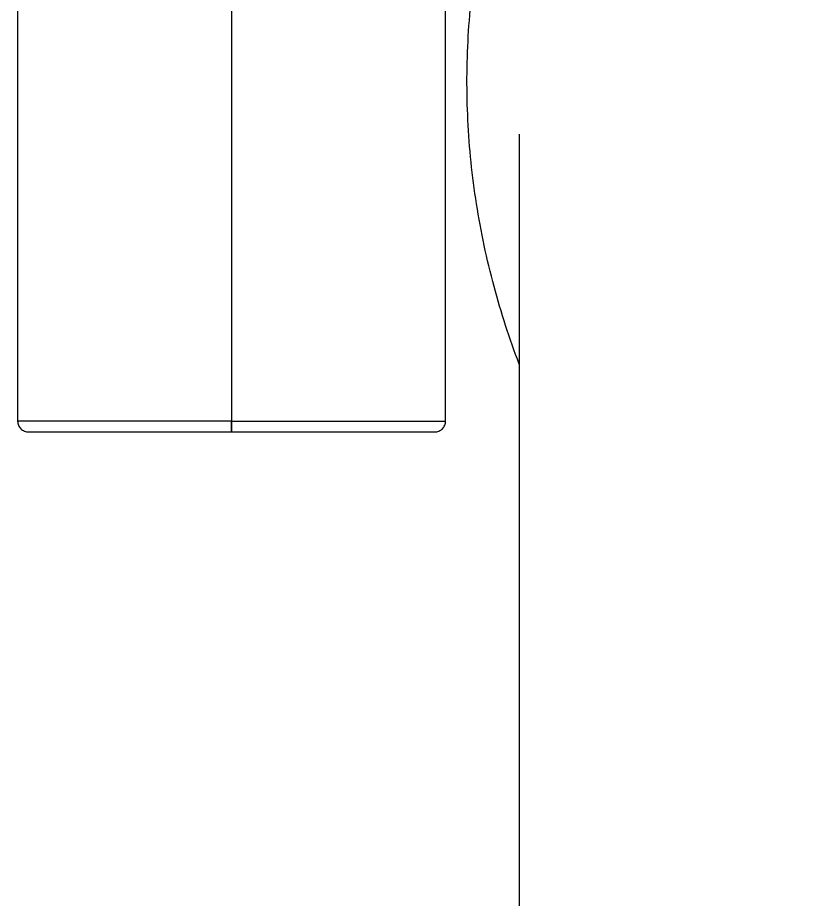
# Model space of a CAD drawing. Header units: metres. Extents: x 0 to 63075, y 0 to 44550.
# Drawn here: x 39828.1 to 39900.2, y 35902 to 35982.3 of the extents above; entities that cross this region are included whole.
import ezdxf

# ---------------------------------------------------------------- set-up
doc = ezdxf.new("R2010")
doc.units = ezdxf.units.M
doc.header["$LTSCALE"] = 75
doc.linetypes.add('HIDDEN2', pattern=[4.7625, 3.175, -1.5875])
for name, color, linetype in [('SDM', 7, 'Continuous'), ('SL1', 8, 'Continuous'), ('ST1', 7, 'HIDDEN2')]:
    doc.layers.add(name, color=color, linetype=linetype)

# ---------------------------------------------------------------- blocks, each defined once
blk = doc.blocks.new('A$C32abaae3')
at = {"layer": 'SL1', "extrusion": (2.28848e-17, 1, 0)}
blk.add_line((13489.982, 7768.561), (13489.982, 7667.509), dxfattribs=at)
at = {"layer": 'SL1'}
for points, knots in [([(13492.77, 7805.416), (13493.909, 7807.724), (13495.172, 7809.98), (13497.939, 7814.386), (13499.451, 7816.54), (13502.698, 7820.706), (13504.438, 7822.72), (13508.125, 7826.588), (13510.076, 7828.444), (13514.167, 7831.975), (13516.312, 7833.654), (13520.767, 7836.815), (13523.082, 7838.302), (13527.858, 7841.064), (13530.323, 7842.344), (13535.372, 7844.685), (13537.963, 7845.747), (13543.239, 7847.645), (13545.931, 7848.482), (13551.385, 7849.921), (13554.153, 7850.526), (13559.734, 7851.496), (13562.554, 7851.863), (13568.285, 7852.362), (13571.204, 7852.489), (13576.961, 7852.489), (13579.806, 7852.368), (13585.463, 7851.888), (13588.282, 7851.528), (13593.862, 7850.571), (13596.63, 7849.973), (13602.083, 7848.548), (13604.774, 7847.718), (13610.05, 7845.836), (13612.641, 7844.781), (13617.693, 7842.456), (13620.16, 7841.183), (13624.941, 7838.434), (13627.261, 7836.955), (13631.729, 7833.804), (13633.88, 7832.129), (13637.99, 7828.601), (13639.953, 7826.745), (13643.666, 7822.871), (13645.421, 7820.849), (13648.699, 7816.663), (13650.227, 7814.494), (13653.037, 7810.035), (13654.323, 7807.74), (13656.635, 7803.052), (13657.665, 7800.655), (13659.456, 7795.788), (13660.221, 7793.314), (13661.477, 7788.319), (13661.97, 7785.792), (13662.681, 7780.72), (13662.901, 7778.168), (13663.064, 7773.068), (13663.009, 7770.514), (13662.628, 7765.435), (13662.301, 7762.903), (13661.381, 7757.89), (13660.786, 7755.403), (13659.53, 7751.155), (13658.927, 7749.372), (13658.257, 7747.615)], [0, 0, 0, 0, 8.347088, 8.347088, 16.801546, 16.801546, 25.294866, 25.294866, 33.816343, 33.816343, 42.354668, 42.354668, 50.900516, 50.900516, 59.447382, 59.447382, 67.991426, 67.991426, 76.530877, 76.530877, 85.065412, 85.065412, 93.595637, 93.595637, 102.341976, 102.341976, 110.866853, 110.866853, 119.392248, 119.392248, 127.919257, 127.919257, 136.449361, 136.449361, 144.983739, 144.983739, 153.523022, 153.523022, 162.066924, 162.066924, 170.613742, 170.613742, 179.159719, 179.159719, 187.698431, 187.698431, 196.220556, 196.220556, 204.714645, 204.714645, 213.169447, 213.169447, 221.577596, 221.577596, 229.939064, 229.939064, 238.262231, 238.262231, 246.561882, 246.561882, 254.855919, 254.855919, 263.16276, 263.16276, 269.274674, 269.274674, 269.274674, 269.274674]), ([(13489.982, 7747.615), (13489.098, 7749.93), (13488.331, 7752.291), (13487.355, 7755.921), (13487.055, 7757.17), (13486.255, 7760.931), (13485.856, 7763.467), (13485.333, 7768.553), (13485.208, 7771.108), (13485.232, 7776.206), (13485.381, 7778.755), (13485.806, 7782.55), (13485.981, 7783.811), (13486.609, 7787.584), (13487.163, 7790.083), (13488.532, 7795.009), (13489.349, 7797.443), (13491.038, 7801.72), (13491.866, 7803.586), (13492.77, 7805.416)], [489.045531, 489.045531, 489.045531, 489.045531, 497.101846, 497.101846, 501.282361, 501.282361, 509.624189, 509.624189, 517.937387, 517.937387, 526.233023, 526.233023, 530.377623, 530.377623, 538.691256, 538.691256, 547.022089, 547.022089, 553.640068, 553.640068, 553.640068, 553.640068])]:
    blk.add_open_spline(points, degree=3, knots=knots, dxfattribs=at)
blk = doc.blocks.new('A$C6e6623c1')
at = {"layer": 'ST1'}
for p, q in [((4346.828, 1685.353), (4346.828, 1622.652)), ((4366.328, 1685.353), (4366.328, 1622.652)), ((4385.828, 1622.652), (4385.828, 1685.353)), ((4366.328, 1622.652), (4346.873, 1622.652)), ((4366.328, 1622.652), (4366.328, 1621.652)), ((4366.328, 1621.652), (4366.328, 1622.652)), ((4366.328, 1622.652), (4385.782, 1622.652)), ((4347.828, 1621.652), (4366.328, 1621.652)), ((4366.328, 1621.652), (4384.828, 1621.652))]:
    blk.add_line(p, q, dxfattribs=at)
for centre, start, end in [((4347.828, 1622.652), 180, 270), ((4384.828, 1622.652), 270, 0)]:
    blk.add_arc(centre, 1, start, end, dxfattribs=at)

msp = doc.modelspace()

# ---------------------------------------------------------------- block references
at = {"layer": 'SDM'}
for name, p in [('A$C32abaae3', (26383.796, 28203.145)), ('A$C6e6623c1', (35481.239, 34322.916))]:
    msp.add_blockref(name, p, dxfattribs=at)

doc.saveas('drawing.dxf')
